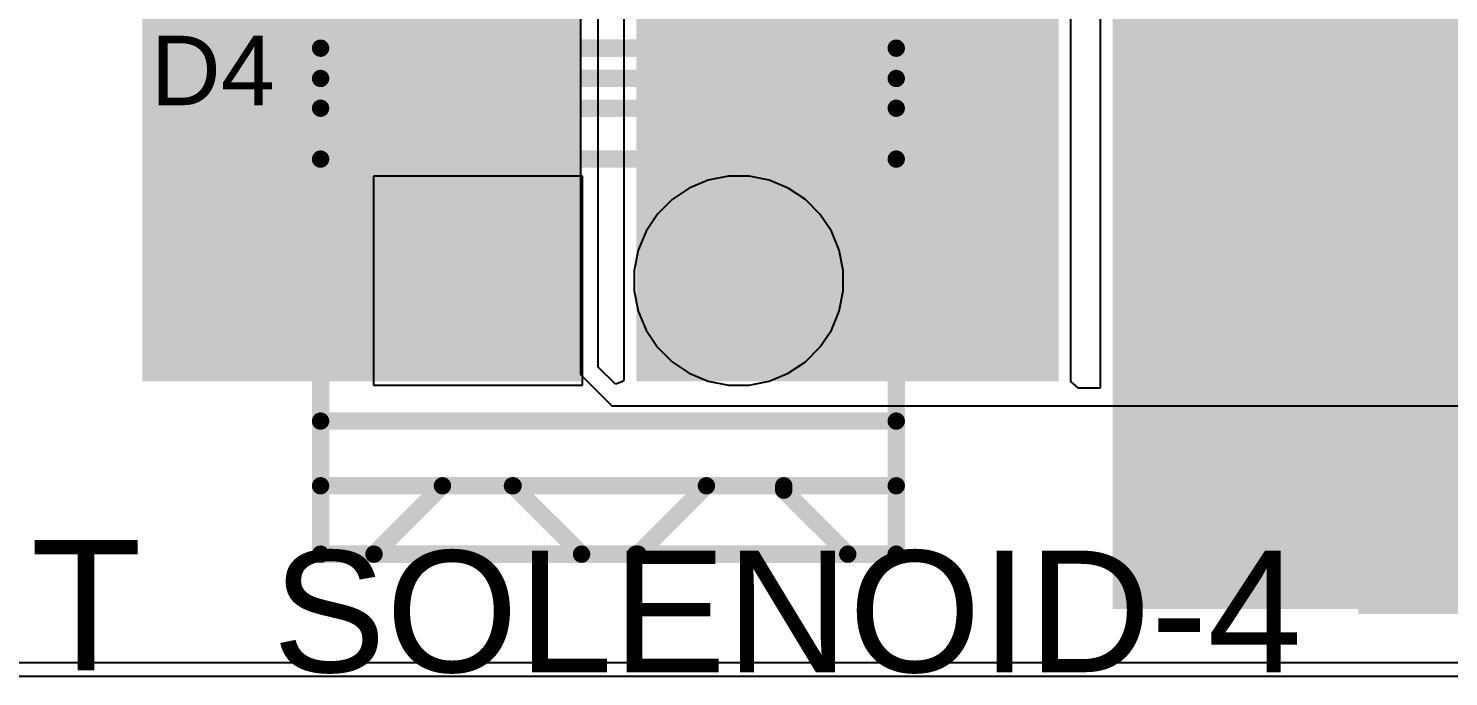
# Model space of a CAD drawing. Header units: millimetres. Extents: x 0.2 to 61.8, y 0.1 to 56.6.
# Drawn here: x 19.19 to 39.94, y 0.13 to 9.61 of the extents above; entities that cross this region are included whole.
import ezdxf

# ---------------------------------------------------------------- set-up
doc = ezdxf.new("R2010")
doc.units = ezdxf.units.MM
for name, color, linetype in [('BottomLayer', 5, 'Continuous'), ('BottomSolder', 6, 'Continuous'), ('MultiLayer', 9, 'Continuous'), ('PadHoleLayer', 156, 'Continuous'), ('TopLayer', 1, 'Continuous'), ('TopOverlay', 2, 'Continuous'), ('TopSolder', 216, 'Continuous')]:
    doc.layers.add(name, color=color, linetype=linetype)
doc.styles.add('Arial', font='', dxfattribs={"height": 0.2})
doc.styles.get('Arial').set_extended_font_data('Arial')

# ---------------------------------------------------------------- blocks, each defined once
blk = doc.blocks.new('DB125_3_81_2P_BK_S_38')
at = {"layer": 'BottomLayer'}
blk.add_hatch(color=5, dxfattribs=at).paths.add_polyline_path([(-3.255, 1.35), (-0.555, 1.35), (-0.555, -1.35), (-3.255, -1.35)])
h = blk.add_hatch(color=5, dxfattribs=at)
edge = h.paths.add_edge_path()
edge.add_arc((1.905, 0), 1.35, 0, 360)
at = {"layer": 'BottomSolder'}
blk.add_hatch(color=6, dxfattribs=at).paths.add_polyline_path([(-3.306, 1.401), (-0.504, 1.401), (-0.504, -1.401), (-3.306, -1.401)])
h = blk.add_hatch(color=6, dxfattribs=at)
edge = h.paths.add_edge_path()
edge.add_arc((1.905, 0), 1.401, 0, 360)
at = {"layer": 'MultiLayer'}
blk.add_hatch(color=9, dxfattribs=at).paths.add_polyline_path([(-3.255, 1.35), (-0.555, 1.35), (-0.555, -1.35), (-3.255, -1.35)])
h = blk.add_hatch(color=9, dxfattribs=at)
edge = h.paths.add_edge_path()
edge.add_arc((1.905, 0), 1.35, 0, 360)
at = {"layer": 'PadHoleLayer'}
h = blk.add_hatch(color=156, dxfattribs=at)
edge = h.paths.add_edge_path()
edge.add_arc((-1.905, 0), 0.675, 0, 360)
h = blk.add_hatch(color=156, dxfattribs=at)
edge = h.paths.add_edge_path()
edge.add_arc((1.905, 0), 0.675, 0, 360)
at = {"layer": 'TopLayer'}
blk.add_hatch(color=1, dxfattribs=at).paths.add_polyline_path([(-3.255, 1.35), (-0.555, 1.35), (-0.555, -1.35), (-3.255, -1.35)])
h = blk.add_hatch(color=1, dxfattribs=at)
edge = h.paths.add_edge_path()
edge.add_arc((1.905, 0), 1.35, 0, 360)
at = {"layer": 'TopSolder'}
blk.add_hatch(color=216, dxfattribs=at).paths.add_polyline_path([(-3.306, 1.401), (-0.504, 1.401), (-0.504, -1.401), (-3.306, -1.401)])
h = blk.add_hatch(color=216, dxfattribs=at)
edge = h.paths.add_edge_path()
edge.add_arc((1.905, 0), 1.401, 0, 360)
at = {"layer": 'TopOverlay', "const_width": 0.254}
for points in [[(-4.205, -4), (-4.205, 3.4)], [(-4.205, 3.4), (4.205, 3.4)], [(4.205, -4), (4.205, 3.4)], [(-4.205, 2.957), (4.205, 2.957)], [(-4.205, 2.522), (4.205, 2.522)], [(-4.205, 1.778), (4.205, 1.778)], [(-4.205, -2.054), (4.205, -2.054)], [(-4.205, -3), (4.205, -3)], [(-3.424, -4), (-2.424, -3)], [(-1.402, -3), (-1.392, -3)], [(-1.392, -3), (-0.392, -4)], [(0.432, -4), (1.432, -3)], [(2.562, -3.064), (2.562, -3)], [(2.562, -3.064), (3.498, -4)], [(-4.205, -4), (4.205, -4)], [(-3.427, -4), (-3.424, -4)], [(0.403, -4), (0.432, -4)]]:
    blk.add_lwpolyline(points, dxfattribs=at)
at = {"layer": 'TopOverlay', "const_width": 0.127}
for points in [[(-4.269, 3.4, 1), (-4.142, 3.4, 1)], [(-4.269, 3.4, 1), (-4.142, 3.4, 1)], [(4.142, 3.4, 1), (4.269, 3.4, 1)], [(4.142, 3.4, 1), (4.269, 3.4, 1)], [(-4.269, 2.957, 1), (-4.142, 2.957, 1)], [(4.142, 2.957, 1), (4.269, 2.957, 1)], [(-4.269, 2.522, 1), (-4.142, 2.522, 1)], [(4.142, 2.522, 1), (4.269, 2.522, 1)], [(-4.269, 1.778, 1), (-4.142, 1.778, 1)], [(4.142, 1.778, 1), (4.269, 1.778, 1)], [(-4.269, -2.054, 1), (-4.142, -2.054, 1)], [(4.142, -2.054, 1), (4.269, -2.054, 1)], [(-4.269, -3, 1), (-4.142, -3, 1)], [(-2.488, -3, 1), (-2.361, -3, 1)], [(-1.465, -3, 1), (-1.338, -3, 1)], [(-1.456, -3, 1), (-1.329, -3, 1)], [(-1.456, -3, 1), (-1.329, -3, 1)], [(1.369, -3, 1), (1.496, -3, 1)], [(2.499, -3, 1), (2.626, -3, 1)], [(4.142, -3, 1), (4.269, -3, 1)], [(2.499, -3.064, 1), (2.626, -3.064, 1)], [(2.499, -3.064, 1), (2.626, -3.064, 1)], [(-4.269, -4, 1), (-4.142, -4, 1)], [(-4.269, -4, 1), (-4.142, -4, 1)], [(-3.49, -4, 1), (-3.363, -4, 1)], [(-3.488, -4, 1), (-3.361, -4, 1)], [(-3.488, -4, 1), (-3.361, -4, 1)], [(-0.456, -4, 1), (-0.329, -4, 1)], [(0.34, -4, 1), (0.467, -4, 1)], [(0.369, -4, 1), (0.496, -4, 1)], [(0.369, -4, 1), (0.496, -4, 1)], [(3.434, -4, 1), (3.561, -4, 1)], [(4.142, -4, 1), (4.269, -4, 1)], [(4.141, -4, 1), (4.268, -4, 1)]]:
    blk.add_lwpolyline(points, format="xyb", close=True, dxfattribs=at)

msp = doc.modelspace()

# ---------------------------------------------------------------- hatches: boundary and pattern name
at = {"layer": 'TopLayer'}
for points in [[(39.268, 20.091), (35.027, 20.091), (35.027, 1.118), (39.268, 1.118)], [(34.239, 4.445), (34.239, 17.424), (28.067, 17.424), (28.067, 4.445)], [(47.879, 15.683), (38.619, 15.683), (38.619, 1.041), (47.879, 1.041)], [(27.254, 4.445), (27.254, 15.088), (20.853, 15.088), (20.853, 4.445)]]:
    msp.add_hatch(color=1, dxfattribs=at).paths.add_polyline_path(points)

# ---------------------------------------------------------------- linework, layer by layer
at = {"layer": 'BottomLayer'}
for p, q in [((27.283, 7.446), (24.228, 7.446)), ((24.228, 7.446), (24.228, 4.39)), ((27.283, 4.39), (27.283, 7.446)), ((28.842, 7.272), (28.592, 7.105)), ((29.12, 7.387), (28.842, 7.272)), ((29.415, 7.446), (29.12, 7.387)), ((29.716, 7.446), (29.415, 7.446)), ((30.011, 7.387), (29.716, 7.446)), ((30.289, 7.272), (30.011, 7.387)), ((30.54, 7.105), (30.289, 7.272)), ((28.592, 7.105), (28.379, 6.892)), ((30.752, 6.892), (30.54, 7.105)), ((28.379, 6.892), (28.212, 6.642)), ((30.92, 6.642), (30.752, 6.892)), ((28.212, 6.642), (28.097, 6.364)), ((31.035, 6.364), (30.92, 6.642)), ((28.097, 6.364), (28.038, 6.069)), ((31.093, 6.069), (31.035, 6.364)), ((28.038, 6.069), (28.038, 5.768)), ((31.093, 5.768), (31.093, 6.069)), ((28.038, 5.768), (28.097, 5.473)), ((31.035, 5.473), (31.093, 5.768)), ((28.097, 5.473), (28.212, 5.195)), ((30.92, 5.195), (31.035, 5.473)), ((28.212, 5.195), (28.379, 4.944)), ((30.752, 4.944), (30.92, 5.195)), ((28.379, 4.944), (28.592, 4.731)), ((30.54, 4.731), (30.752, 4.944)), ((28.592, 4.731), (28.842, 4.564)), ((30.289, 4.564), (30.54, 4.731)), ((24.228, 4.39), (27.283, 4.39)), ((28.842, 4.564), (29.12, 4.449)), ((29.12, 4.449), (29.415, 4.39)), ((29.415, 4.39), (29.716, 4.39)), ((29.716, 4.39), (30.011, 4.449)), ((30.011, 4.449), (30.289, 4.564)), ((61.747, 0.127), (0.152, 0.127))]:
    msp.add_line(p, q, dxfattribs=at)
at = {"layer": 'TopLayer'}
for p, q in [((34.845, 19.047), (34.845, 4.348)), ((27.886, 17.424), (27.886, 4.461)), ((34.42, 4.445), (34.42, 17.424)), ((27.254, 13.386), (27.254, 4.654)), ((27.513, 4.654), (27.513, 13.386)), ((27.254, 4.654), (27.254, 4.547)), ((27.765, 4.402), (27.513, 4.654)), ((27.254, 4.547), (27.711, 4.089)), ((27.848, 4.432), (27.765, 4.402)), ((27.886, 4.461), (27.848, 4.432)), ((34.53, 4.348), (34.42, 4.445)), ((34.845, 4.348), (34.53, 4.348)), ((27.711, 4.089), (54.178, 4.089)), ((58.165, 0.33), (13.259, 0.33))]:
    msp.add_line(p, q, dxfattribs=at)

# ---------------------------------------------------------------- block references
msp.add_blockref('DB125_3_81_2P_BK_S_38', (27.661, 5.918))

# ---------------------------------------------------------------- texts
at = {"layer": 'TopOverlay', "style": 'Arial'}
msp.add_text('D4', height=1.016, dxfattribs=at).set_placement((20.972, 8.484))
for s, height, p in [('24V INPUT', 1.905, (7.385, 0.219)), ('SOLENOID-4', 1.778, (22.753, 0.192))]:
    msp.add_text(s, height=height, rotation=360, dxfattribs=at).set_placement(p)

doc.saveas('drawing.dxf')
